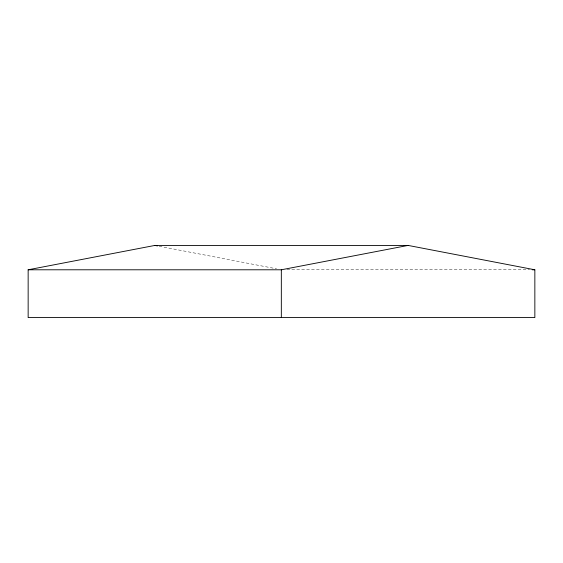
<?xml version="1.0" encoding="UTF-8"?>
<svg xmlns="http://www.w3.org/2000/svg" width="563" height="563" viewBox="0 0 563 563"><rect width="100%" height="100%" fill="white"/><g stroke="black" fill="none" stroke-linecap="round" stroke-linejoin="round"><path stroke-width="0.42" stroke-dasharray="2.81 2.11" d="M286.94 269.79L529.572 269.79M159.216 246.249L276.489 268.797"/><path stroke-width="0.84" d="M28.15 269.79L154.909 245.419L408.091 245.419L534.85 269.79L534.85 317.581L28.15 317.581L28.15 269.79L281.331 269.79L408.091 245.419M532.211 269.79L534.85 269.79M154.909 245.419L157.492 245.918M281.331 269.79L281.331 317.581"/></g></svg>
